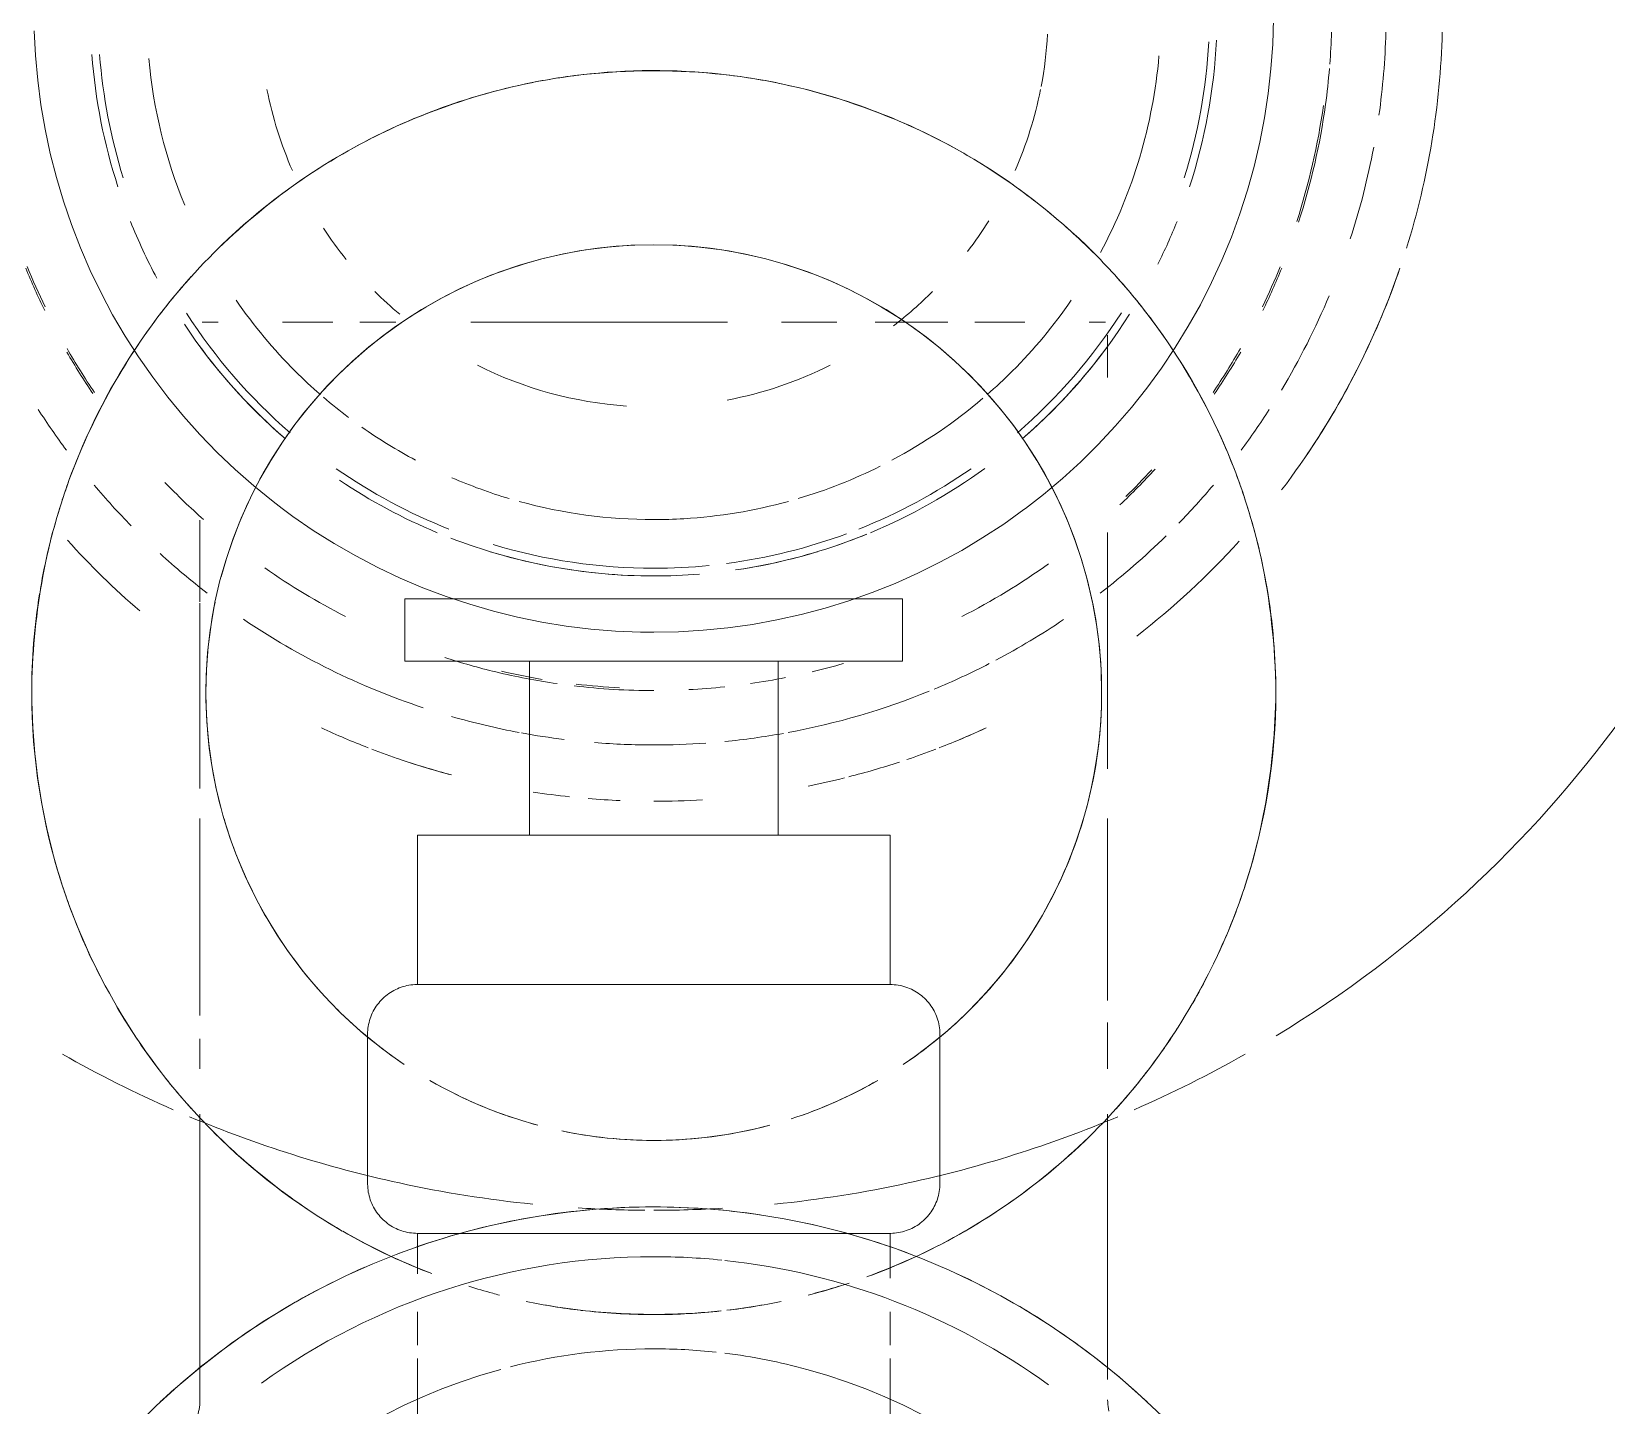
# Model space of a CAD drawing. Header units: millimetres. Extents: x -4000 to 187956, y -58990 to 162485.
# Drawn here: x 79146.8 to 79210.1, y 5643.5 to 5698.8 of the extents above; entities that cross this region are included whole.
import ezdxf

# ---------------------------------------------------------------- set-up
doc = ezdxf.new("R2010")
doc.units = ezdxf.units.MM
doc.layers.add('A-FLOR-PATT', color=8, linetype='Continuous', lineweight=13)
doc.layers.add('P-SANR-FIXT', color=6, linetype='Continuous', lineweight=9)

# ---------------------------------------------------------------- blocks, each defined once
blk = doc.blocks.new('C307 - C307-V849-0_000')
at = {"layer": 'P-SANR-FIXT', "color": 252}
for p, q in [((-9.5, -82.012), (-9.5, -95.913)), ((9.5, -95.913), (9.5, -82.012)), ((-9.5, -96.449), (-9.5, -97.779)), ((9.5, -97.779), (9.5, -96.442)), ((-3.175, -100.937), (-8.227, -100.937)), ((0, -100.937), (-2.087, -100.937)), ((6.822, -100.937), (0, -100.937)), ((8.227, -100.937), (6.822, -100.937)), ((0, -110.937), (-8.227, -110.937)), ((8.227, -110.937), (0, -110.937)), ((-5.646, -116.937), (-8.227, -116.937)), ((0, -116.937), (-5, -116.937)), ((5, -116.937), (0, -116.937)), ((8.227, -116.937), (5.646, -116.937)), ((-5.684, -123.937), (-8.66, -123.937)), ((0, -123.937), (-5, -123.937)), ((5, -123.937), (0, -123.937)), ((8.66, -123.937), (5.684, -123.937)), ((-8.66, -126.437), (0, -126.437)), ((0, -126.437), (8.66, -126.437))]:
    blk.add_line(p, q, dxfattribs=at)
at = {"layer": 'P-SANR-FIXT', "color": 253}
for p, q in [((18.24, -105.726), (18.24, -94.245)), ((-18.24, -95.069), (-18.24, -105.726)), ((0, -100.937), (-2.087, -100.937)), ((6.822, -100.937), (0, -100.937)), ((0.103, -110.937), (0, -110.937)), ((0, -116.937), (-5.646, -116.937)), ((0, -116.937), (-5, -116.937)), ((5.646, -116.937), (0, -116.937)), ((5, -116.937), (0, -116.937)), ((0, -123.937), (-5.684, -123.937)), ((0, -123.937), (-5, -123.937)), ((5, -123.937), (0, -123.937)), ((5.684, -123.937), (0, -123.937))]:
    blk.add_line(p, q, dxfattribs=at)
at = {"layer": 'P-SANR-FIXT', "color": 250}
for p, q in [((-9.5, -99.139), (-9.5, -100.937)), ((9.5, -100.937), (9.5, -99.313)), ((-3.175, -100.937), (-9.5, -100.937)), ((9.5, -100.937), (6.822, -100.937)), ((-11.5, -102.937), (-11.5, -108.937)), ((11.5, -108.937), (11.5, -102.937)), ((-9.5, -110.937), (-9.5, -116.937)), ((0, -110.937), (-9.5, -110.937)), ((9.5, -110.937), (0, -110.937)), ((9.5, -116.937), (9.5, -110.937)), ((0, -116.937), (-9.5, -116.937)), ((-5, -116.937), (-5, -123.937)), ((9.5, -116.937), (0, -116.937)), ((5, -123.937), (5, -116.937)), ((-10, -123.937), (-10, -126.437)), ((0, -123.937), (-10, -123.937)), ((10, -123.937), (0, -123.937)), ((10, -126.437), (10, -123.937)), ((-10, -126.437), (0, -126.437)), ((0, -126.437), (10, -126.437))]:
    blk.add_line(p, q, dxfattribs=at)
at = {"layer": 'P-SANR-FIXT', "color": 254}
for p, q in [((-0.103, -100.937), (0, -100.937)), ((0, -100.937), (0.38, -100.937)), ((0.38, -100.937), (0.759, -100.937)), ((0.759, -100.937), (1.137, -100.937)), ((1.137, -100.937), (1.514, -100.937)), ((1.514, -100.937), (1.887, -100.937)), ((1.887, -100.937), (2.258, -100.937)), ((2.258, -100.937), (2.625, -100.937)), ((2.625, -100.937), (2.988, -100.937)), ((2.988, -100.937), (3.347, -100.937)), ((3.347, -100.937), (3.699, -100.937)), ((3.699, -100.937), (4.046, -100.937)), ((4.046, -100.937), (4.387, -100.937)), ((4.387, -100.937), (4.72, -100.937)), ((4.72, -100.937), (5.046, -100.937)), ((5.133, -100.937), (4.809, -100.937)), ((5.448, -100.937), (5.133, -100.937)), ((5.755, -100.937), (5.448, -100.937)), ((-18.24, -107.554), (-18.24, -109.415)), ((18.24, -108.758), (18.24, -107.554)), ((18.24, -117.61), (18.24, -109.688)), ((-18.24, -110.292), (-18.24, -117.61)), ((18.24, -126.264), (18.24, -118.822)), ((-18.24, -119.612), (-18.24, -127.727)), ((18.24, -127.727), (18.24, -126.317)), ((-18.24, -127.727), (-18.24, -129.104)), ((18.24, -129.598), (18.24, -127.727)), ((-12.375, -128.386), (-13.23, -128.899)), ((12.839, -128.659), (11.975, -128.162)), ((-14.063, -129.444), (-14.874, -130.023)), ((-14.063, -129.444), (-14.874, -130.023)), ((14.934, -130.074), (14.503, -129.753)), ((14.934, -130.074), (14.503, -129.753)), ((-14.939, -130.074), (-15.661, -130.634)), ((-14.939, -130.074), (-15.661, -130.634)), ((16.075, -130.977), (15.301, -130.349)), ((-15.661, -130.634), (-16.422, -131.276)), ((16.823, -131.635), (16.075, -130.977)), ((-16.422, -131.276), (-17.158, -131.947)), ((-16.422, -131.276), (-17.158, -131.947)), ((17.544, -132.322), (16.823, -131.635)), ((-17.158, -131.947), (-17.866, -132.648)), ((-17.866, -132.648), (-18.546, -133.376)), ((-17.866, -132.648), (-18.546, -133.376)), ((18.237, -133.038), (17.544, -132.322)), ((-18.546, -133.376), (-19.196, -134.131)), ((18.9, -133.781), (18.237, -133.038)), ((-19.196, -134.131), (-19.815, -134.912)), ((-19.196, -134.131), (-19.815, -134.912)), ((19.534, -134.549), (18.9, -133.781)), ((19.534, -134.549), (18.9, -133.781)), ((20.136, -135.343), (19.534, -134.549)), ((20.136, -135.343), (19.534, -134.549)), ((-19.815, -134.912), (-20.403, -135.716)), ((-19.815, -134.912), (-20.403, -135.716)), ((20.706, -136.16), (20.136, -135.343)), ((20.706, -136.16), (20.136, -135.343)), ((-20.403, -135.716), (-20.957, -136.543)), ((-20.403, -135.716), (-20.957, -136.543)), ((-20.957, -136.543), (-21.479, -137.392)), ((-20.957, -136.543), (-21.479, -137.392)), ((21.243, -136.999), (20.706, -136.16)), ((21.243, -136.999), (20.706, -136.16)), ((21.746, -137.859), (21.243, -136.999)), ((21.746, -137.859), (21.243, -136.999)), ((-21.479, -137.392), (-21.966, -138.261)), ((-21.479, -137.392), (-21.966, -138.261)), ((-12.897, -137.555), (-14.914, -137.555)), ((-10.359, -137.555), (-11.816, -137.555)), ((-5.131, -137.555), (-7.353, -137.555)), ((0, -137.555), (-2.96, -137.555)), ((7.353, -137.555), (0, -137.555)), ((11.816, -137.555), (10.359, -137.555)), ((14.914, -137.555), (12.897, -137.555)), ((22.214, -138.738), (21.746, -137.859)), ((22.214, -138.738), (21.746, -137.859)), ((-21.966, -138.261), (-22.418, -139.149)), ((-21.966, -138.261), (-22.418, -139.149)), ((-22.418, -139.149), (-22.834, -140.054)), ((-22.418, -139.149), (-22.834, -140.054)), ((22.647, -139.636), (22.214, -138.738)), ((22.647, -139.636), (22.214, -138.738)), ((23.043, -140.55), (22.647, -139.636)), ((23.043, -140.55), (22.647, -139.636)), ((23.725, -142.421), (23.402, -141.479)), ((23.725, -142.421), (23.402, -141.479)), ((-23.555, -141.911), (-23.86, -142.859)), ((-23.555, -141.911), (-23.86, -142.859)), ((-23.86, -142.859), (-24.126, -143.819)), ((-23.86, -142.859), (-24.126, -143.819)), ((24.009, -143.376), (23.725, -142.421)), ((24.009, -143.376), (23.725, -142.421)), ((24.254, -144.341), (24.009, -143.376)), ((24.254, -144.341), (24.009, -143.376)), ((-24.126, -143.819), (-24.354, -144.789)), ((-24.354, -144.789), (-24.543, -145.767)), ((24.461, -145.316), (24.254, -144.341)), ((24.461, -145.316), (24.254, -144.341)), ((24.629, -146.298), (24.461, -145.316)), ((24.629, -146.298), (24.461, -145.316)), ((-24.543, -145.767), (-24.693, -146.752)), ((-24.693, -146.752), (-24.803, -147.742)), ((24.757, -147.286), (24.629, -146.298)), ((24.757, -147.286), (24.629, -146.298)), ((24.846, -148.278), (24.757, -147.286)), ((24.846, -148.278), (24.757, -147.286)), ((-24.803, -147.742), (-24.874, -148.735)), ((-24.874, -148.735), (-24.904, -149.731)), ((24.895, -149.273), (24.846, -148.278)), ((24.895, -149.273), (24.846, -148.278))]:
    blk.add_line(p, q, dxfattribs=at)
at = {"layer": 'P-SANR-FIXT', "color": 50}
for p, q in [((5.673, -100.937), (5.974, -100.937)), ((5.974, -100.937), (6.264, -100.937)), ((-2.982, -125.273), (-3.968, -125.412)), ((-2.982, -125.273), (-3.968, -125.412)), ((-1.99, -125.174), (-2.982, -125.273)), ((-1.99, -125.174), (-2.982, -125.273)), ((-0.996, -125.114), (-1.99, -125.174)), ((-0.996, -125.114), (-1.99, -125.174)), ((0, -125.094), (-0.996, -125.114)), ((0, -125.094), (-0.996, -125.114)), ((0.538, -125.1), (0, -125.094)), ((0.538, -125.1), (0, -125.094)), ((1.533, -125.142), (0.538, -125.1)), ((1.533, -125.142), (0.538, -125.1)), ((2.526, -125.223), (1.533, -125.142)), ((2.526, -125.223), (1.533, -125.142)), ((3.515, -125.344), (2.526, -125.223)), ((3.515, -125.344), (2.526, -125.223)), ((-5.92, -125.808), (-6.883, -126.064)), ((-5.92, -125.808), (-6.883, -126.064)), ((-4.948, -125.591), (-5.92, -125.808)), ((-4.948, -125.591), (-5.92, -125.808)), ((-3.968, -125.412), (-4.948, -125.591)), ((-3.968, -125.412), (-4.948, -125.591)), ((4.498, -125.504), (3.515, -125.344)), ((4.498, -125.504), (3.515, -125.344)), ((5.474, -125.703), (4.498, -125.504)), ((5.474, -125.703), (4.498, -125.504)), ((6.441, -125.942), (5.474, -125.703)), ((6.441, -125.942), (5.474, -125.703)), ((7.398, -126.218), (6.441, -125.942)), ((7.398, -126.218), (6.441, -125.942)), ((-7.834, -126.359), (-8.774, -126.691)), ((-6.883, -126.064), (-7.834, -126.359)), ((-6.883, -126.064), (-7.834, -126.359)), ((8.343, -126.533), (7.398, -126.218)), ((8.343, -126.533), (7.398, -126.218)), ((9.275, -126.886), (8.343, -126.533)), ((-9.699, -127.06), (-10.608, -127.467)), ((-8.774, -126.691), (-9.699, -127.06)), ((10.192, -127.275), (9.275, -126.886)), ((-10.608, -127.467), (-11.501, -127.909)), ((11.092, -127.701), (10.192, -127.275)), ((11.092, -127.701), (10.192, -127.275)), ((11.975, -128.162), (11.092, -127.701)), ((-11.501, -127.909), (-12.375, -128.386)), ((-13.23, -128.899), (-14.063, -129.444)), ((-13.23, -128.899), (-14.063, -129.444)), ((13.682, -129.189), (12.839, -128.659)), ((13.682, -129.189), (12.839, -128.659)), ((14.503, -129.753), (13.682, -129.189)), ((14.503, -129.753), (13.682, -129.189)), ((-14.874, -130.023), (-14.939, -130.074)), ((-14.874, -130.023), (-14.939, -130.074)), ((15.301, -130.349), (14.934, -130.074)), ((15.301, -130.349), (14.934, -130.074)), ((-15.661, -130.634), (-16.422, -131.276)), ((-17.158, -131.947), (-17.866, -132.648)), ((-18.546, -133.376), (-19.196, -134.131)), ((18.9, -133.781), (18.237, -133.038)), ((-18.24, -135.338), (-18.24, -137.033)), ((-17.5, -137.555), (-18.153, -137.555)), ((-12.897, -137.555), (-14.914, -137.555)), ((-10.359, -137.555), (-11.816, -137.555)), ((-8.895, -137.555), (-10.359, -137.555)), ((-8.895, -137.555), (-10.133, -137.555)), ((-5.131, -137.555), (-6.98, -137.555)), ((0, -137.555), (-2.96, -137.555)), ((3.558, -137.555), (0, -137.555)), ((6.98, -137.555), (3.903, -137.555)), ((11.816, -137.555), (10.359, -137.555)), ((14.914, -137.555), (12.897, -137.555)), ((18.153, -137.555), (17.5, -137.555)), ((23.402, -141.479), (23.043, -140.55)), ((23.402, -141.479), (23.043, -140.55)), ((-24.126, -143.819), (-24.354, -144.789))]:
    blk.add_line(p, q, dxfattribs=at)
at = {"layer": 'P-SANR-FIXT', "color": 250, "flags": 128}
for points in [[(0, -102), (1.16, -101.977), (2.318, -101.907), (3.472, -101.791), (4.62, -101.63), (5.761, -101.422), (6.893, -101.169), (8.014, -100.871), (9.122, -100.528), (10.216, -100.141), (11.293, -99.711), (12.352, -99.238), (13.392, -98.723), (14.41, -98.167), (15.404, -97.57), (16.375, -96.935), (17.319, -96.261), (18.235, -95.55), (19.122, -94.802), (19.979, -94.02), (20.803, -93.204)], [(-20.428, -93.584), (-19.588, -94.384), (-18.718, -95.151), (-17.817, -95.881), (-16.888, -96.576), (-15.931, -97.232), (-14.95, -97.85), (-13.944, -98.428), (-12.916, -98.965), (-11.867, -99.461), (-10.8, -99.914), (-9.715, -100.324), (-8.614, -100.691), (-7.5, -101.013), (-6.374, -101.291), (-5.237, -101.523), (-4.092, -101.71), (-2.941, -101.85), (-1.785, -101.945), (-0.626, -101.993), (0, -102)], [(-11.5, -102.937), (-11.498, -102.857), (-11.494, -102.777), (-11.486, -102.698), (-11.474, -102.618), (-11.46, -102.54), (-11.443, -102.462), (-11.422, -102.384), (-11.398, -102.308), (-11.372, -102.233), (-11.342, -102.158), (-11.31, -102.085), (-11.274, -102.014), (-11.236, -101.943), (-11.195, -101.875), (-11.151, -101.808), (-11.104, -101.743), (-11.055, -101.68), (-11.004, -101.618), (-10.95, -101.559), (-10.893, -101.502), (-10.835, -101.448), (-10.774, -101.396), (-10.712, -101.346), (-10.647, -101.299), (-10.581, -101.254), (-10.512, -101.212), (-10.443, -101.173), (-10.371, -101.137), (-10.299, -101.104), (-10.225, -101.073), (-10.15, -101.046), (-10.073, -101.021), (-9.996, -101), (-9.918, -100.981), (-9.84, -100.966), (-9.761, -100.954), (-9.681, -100.945), (-9.602, -100.94), (-9.522, -100.937), (-9.5, -100.937)], [(-9.5, -100.937), (-9.492, -100.937), (-9.47, -100.937), (-9.432, -100.937), (-9.379, -100.937), (-9.311, -100.937), (-9.228, -100.937), (-9.13, -100.937), (-9.018, -100.937), (-8.891, -100.937), (-8.75, -100.937), (-8.595, -100.937), (-8.426, -100.937), (-8.244, -100.937), (-8.049, -100.937), (-7.841, -100.937), (-7.62, -100.937), (-7.387, -100.937)], [(-4.046, -100.937), (-4.387, -100.937), (-4.72, -100.937), (-5.046, -100.937), (-5.364, -100.937), (-5.673, -100.937), (-5.974, -100.937), (-6.264, -100.937), (-6.545, -100.937), (-6.815, -100.937), (-7.074, -100.937), (-7.322, -100.937), (-7.558, -100.937), (-7.782, -100.937), (-7.994, -100.937), (-8.193, -100.937), (-8.379, -100.937), (-8.551, -100.937), (-8.71, -100.937), (-8.854, -100.937), (-8.985, -100.937), (-9.101, -100.937), (-9.203, -100.937), (-9.29, -100.937), (-9.362, -100.937), (-9.419, -100.937), (-9.461, -100.937), (-9.488, -100.937), (-9.499, -100.937)], [(9.5, -100.937), (9.492, -100.937), (9.47, -100.937), (9.432, -100.937), (9.379, -100.937), (9.311, -100.937), (9.228, -100.937), (9.13, -100.937), (9.018, -100.937), (8.891, -100.937), (8.75, -100.937), (8.595, -100.937), (8.426, -100.937), (8.244, -100.937), (8.049, -100.937), (7.841, -100.937), (7.62, -100.937), (7.387, -100.937), (7.142, -100.937), (6.886, -100.937)], [(7.322, -100.937), (7.558, -100.937), (7.782, -100.937), (7.994, -100.937), (8.193, -100.937), (8.379, -100.937), (8.551, -100.937), (8.71, -100.937), (8.854, -100.937), (8.985, -100.937), (9.101, -100.937), (9.203, -100.937), (9.29, -100.937), (9.362, -100.937), (9.419, -100.937), (9.461, -100.937), (9.488, -100.937), (9.499, -100.937)], [(9.5, -100.937), (9.58, -100.939), (9.66, -100.944), (9.739, -100.952), (9.819, -100.963), (9.897, -100.977), (9.975, -100.994), (10.053, -101.015), (10.129, -101.039), (10.205, -101.065), (10.279, -101.095), (10.352, -101.128), (10.424, -101.163), (10.494, -101.201), (10.562, -101.243), (10.629, -101.286), (10.694, -101.333), (10.758, -101.382), (10.819, -101.434), (10.878, -101.487), (10.935, -101.544), (10.989, -101.602), (11.041, -101.663), (11.091, -101.725), (11.138, -101.79), (11.183, -101.857), (11.225, -101.925), (11.264, -101.994), (11.3, -102.066), (11.334, -102.138), (11.364, -102.212), (11.392, -102.288), (11.416, -102.364), (11.437, -102.441), (11.456, -102.519), (11.471, -102.597), (11.483, -102.676), (11.492, -102.756), (11.497, -102.836), (11.5, -102.916), (11.5, -102.937)], [(-9.5, -110.937), (-9.58, -110.936), (-9.66, -110.931), (-9.739, -110.923), (-9.819, -110.912), (-9.897, -110.897), (-9.975, -110.88), (-10.053, -110.859), (-10.129, -110.836), (-10.205, -110.809), (-10.279, -110.779), (-10.352, -110.747), (-10.424, -110.711), (-10.494, -110.673), (-10.562, -110.632), (-10.629, -110.588), (-10.694, -110.541), (-10.758, -110.492), (-10.819, -110.441), (-10.878, -110.387), (-10.935, -110.331), (-10.989, -110.272), (-11.041, -110.211), (-11.091, -110.149), (-11.138, -110.084), (-11.183, -110.018), (-11.225, -109.95), (-11.264, -109.88), (-11.3, -109.808), (-11.334, -109.736), (-11.364, -109.662), (-11.392, -109.587), (-11.416, -109.511), (-11.437, -109.433), (-11.456, -109.356), (-11.471, -109.277), (-11.483, -109.198), (-11.492, -109.118), (-11.497, -109.039), (-11.5, -108.959), (-11.5, -108.937)], [(11.5, -108.937), (11.498, -109.017), (11.494, -109.097), (11.486, -109.177), (11.474, -109.256), (11.46, -109.334), (11.443, -109.413), (11.422, -109.49), (11.398, -109.566), (11.372, -109.642), (11.342, -109.716), (11.31, -109.789), (11.274, -109.861), (11.236, -109.931), (11.195, -110), (11.151, -110.066), (11.104, -110.132), (11.055, -110.195), (11.004, -110.256), (10.95, -110.315), (10.893, -110.372), (10.835, -110.426), (10.774, -110.479), (10.712, -110.528), (10.647, -110.576), (10.581, -110.62), (10.512, -110.662), (10.443, -110.701), (10.371, -110.737), (10.299, -110.771), (10.225, -110.801), (10.15, -110.829), (10.073, -110.853), (9.996, -110.875), (9.918, -110.893), (9.84, -110.908), (9.761, -110.92), (9.681, -110.929), (9.602, -110.935), (9.522, -110.937), (9.5, -110.937)], [(-9.5, -110.937), (-9.492, -110.937), (-9.47, -110.937), (-9.432, -110.937), (-9.379, -110.937), (-9.311, -110.937), (-9.228, -110.937), (-9.13, -110.937), (-9.018, -110.937), (-8.891, -110.937), (-8.75, -110.937), (-8.595, -110.937), (-8.426, -110.937), (-8.244, -110.937), (-8.049, -110.937), (-7.841, -110.937), (-7.62, -110.937), (-7.387, -110.937), (-7.142, -110.937), (-6.886, -110.937), (-6.619, -110.937), (-6.341, -110.937), (-6.053, -110.937), (-5.755, -110.937), (-5.448, -110.937), (-5.133, -110.937), (-4.809, -110.937), (-4.478, -110.937), (-4.139, -110.937), (-3.794, -110.937), (-3.442, -110.937), (-3.086, -110.937), (-2.724, -110.937), (-2.358, -110.937), (-1.988, -110.937), (-1.615, -110.937), (-1.239, -110.937), (-0.861, -110.937), (-0.482, -110.937), (-0.103, -110.937), (0, -110.937)], [(-7.322, -110.937), (-7.558, -110.937), (-7.782, -110.937), (-7.994, -110.937), (-8.193, -110.937), (-8.379, -110.937), (-8.551, -110.937), (-8.71, -110.937), (-8.854, -110.937), (-8.985, -110.937), (-9.101, -110.937), (-9.203, -110.937), (-9.29, -110.937), (-9.362, -110.937), (-9.419, -110.937), (-9.461, -110.937), (-9.488, -110.937), (-9.499, -110.937)], [(0, -110.937), (0.38, -110.937), (0.759, -110.937), (1.137, -110.937), (1.514, -110.937), (1.887, -110.937), (2.258, -110.937), (2.625, -110.937), (2.988, -110.937), (3.347, -110.937), (3.699, -110.937), (4.046, -110.937), (4.387, -110.937), (4.72, -110.937), (5.046, -110.937), (5.364, -110.937), (5.673, -110.937), (5.974, -110.937), (6.264, -110.937), (6.545, -110.937), (6.815, -110.937), (7.074, -110.937), (7.322, -110.937), (7.558, -110.937), (7.782, -110.937), (7.994, -110.937), (8.193, -110.937), (8.379, -110.937), (8.551, -110.937), (8.71, -110.937), (8.854, -110.937), (8.985, -110.937), (9.101, -110.937), (9.203, -110.937), (9.29, -110.937), (9.362, -110.937), (9.419, -110.937), (9.461, -110.937), (9.488, -110.937), (9.499, -110.937)], [(9.5, -110.937), (9.492, -110.937), (9.47, -110.937), (9.432, -110.937), (9.379, -110.937), (9.311, -110.937), (9.228, -110.937), (9.13, -110.937), (9.018, -110.937), (8.891, -110.937), (8.75, -110.937), (8.595, -110.937), (8.426, -110.937), (8.244, -110.937), (8.049, -110.937), (7.841, -110.937), (7.62, -110.937), (7.387, -110.937)]]:
    blk.add_lwpolyline(points, dxfattribs=at)
at = {"layer": 'P-SANR-FIXT', "color": 253, "flags": 128}
for points in [[(18.362, -93.51), (18.335, -93.596), (18.311, -93.683), (18.29, -93.772), (18.273, -93.86), (18.259, -93.95), (18.249, -94.04), (18.243, -94.13), (18.24, -94.221), (18.24, -94.245)], [(-18.24, -94.245), (-18.242, -94.155), (-18.247, -94.064), (-18.256, -93.974), (-18.269, -93.885), (-18.285, -93.795)], [(-3.794, -100.937), (-3.442, -100.937), (-3.086, -100.937), (-2.724, -100.937), (-2.358, -100.937), (-1.988, -100.937), (-1.615, -100.937), (-1.239, -100.937), (-0.861, -100.937), (-0.482, -100.937), (-0.103, -100.937)], [(4.809, -100.937), (4.478, -100.937), (4.139, -100.937), (3.794, -100.937), (3.442, -100.937), (3.086, -100.937), (2.724, -100.937), (2.358, -100.937), (1.988, -100.937), (1.615, -100.937), (1.239, -100.937), (0.861, -100.937), (0.482, -100.937), (0.103, -100.937), (0, -100.937)], [(6.264, -100.937), (6.545, -100.937), (6.815, -100.937)]]:
    blk.add_lwpolyline(points, dxfattribs=at)
at = {"layer": 'P-SANR-FIXT', "color": 252, "flags": 128}
for points in [[(-7.387, -100.937), (-7.142, -100.937), (-6.886, -100.937), (-6.619, -100.937), (-6.341, -100.937), (-6.053, -100.937), (-5.755, -100.937), (-5.448, -100.937), (-5.133, -100.937), (-4.809, -100.937), (-4.478, -100.937), (-4.139, -100.937), (-3.794, -100.937)], [(0, -100.937), (-0.38, -100.937), (-0.759, -100.937), (-1.137, -100.937), (-1.514, -100.937), (-1.887, -100.937), (-2.258, -100.937), (-2.625, -100.937), (-2.988, -100.937), (-3.347, -100.937), (-3.699, -100.937), (-4.046, -100.937)], [(6.886, -100.937), (6.619, -100.937), (6.341, -100.937)], [(6.815, -100.937), (7.074, -100.937), (7.322, -100.937)], [(0, -110.937), (-0.38, -110.937), (-0.759, -110.937), (-1.137, -110.937), (-1.514, -110.937), (-1.887, -110.937), (-2.258, -110.937), (-2.625, -110.937), (-2.988, -110.937), (-3.347, -110.937), (-3.699, -110.937), (-4.046, -110.937), (-4.387, -110.937), (-4.72, -110.937), (-5.046, -110.937), (-5.364, -110.937), (-5.673, -110.937), (-5.974, -110.937), (-6.264, -110.937), (-6.545, -110.937), (-6.815, -110.937), (-7.074, -110.937), (-7.322, -110.937)], [(7.387, -110.937), (7.142, -110.937), (6.886, -110.937), (6.619, -110.937), (6.341, -110.937), (6.053, -110.937), (5.755, -110.937), (5.448, -110.937), (5.133, -110.937), (4.809, -110.937), (4.478, -110.937), (4.139, -110.937), (3.794, -110.937), (3.442, -110.937), (3.086, -110.937), (2.724, -110.937), (2.358, -110.937), (1.988, -110.937), (1.615, -110.937), (1.239, -110.937), (0.861, -110.937), (0.482, -110.937), (0.103, -110.937)]]:
    blk.add_lwpolyline(points, dxfattribs=at)
at = {"layer": 'P-SANR-FIXT', "color": 254, "flags": 128}
for points in [[(5.046, -100.937), (5.364, -100.937), (5.673, -100.937)], [(6.341, -100.937), (6.053, -100.937), (5.755, -100.937)], [(-7.834, -126.359), (-8.774, -126.691), (-9.699, -127.06)], [(10.192, -127.275), (9.275, -126.886), (8.343, -126.533)], [(-9.699, -127.06), (-10.608, -127.467), (-11.501, -127.909), (-12.375, -128.386), (-13.23, -128.899)], [(12.839, -128.659), (11.975, -128.162), (11.092, -127.701)], [(18.237, -133.038), (17.544, -132.322), (16.823, -131.635), (16.075, -130.977), (15.301, -130.349)], [(-22.834, -140.054), (-23.213, -140.975), (-23.555, -141.911)], [(-22.834, -140.054), (-23.213, -140.975), (-23.555, -141.911)], [(-24.354, -144.789), (-24.543, -145.767), (-24.693, -146.752), (-24.803, -147.742), (-24.874, -148.735), (-24.904, -149.731)]]:
    blk.add_lwpolyline(points, dxfattribs=at)
at = {"layer": 'P-SANR-FIXT', "color": 252}
for centre, radius, start, end in [((0, -73), 23.297, 126, 254.68917), ((0, -73), 23.297, 285.31083, 54), ((0, -73), 27, 234, 263.92751), ((0, -73), 27, 270, 305.73246), ((0, -73), 27, 264.1883, 270), ((0, -73), 29, 249.09955, 257.85443), ((0, -73), 29, 270, 290.90045), ((0, -122.671), 18, 109.49384, 120), ((0, -122.671), 18, 60, 70.50612), ((0, -122.671), 25, 138.00529, 143.29654), ((0, -122.671), 25, 36.6761, 41.97683), ((0, -122.671), 25, 156.65596, 161.95315), ((0, -122.671), 25, 18.04427, 23.34576), ((0, -122.671), 25, 189.63009, 197.32057), ((0, -122.671), 25, 342.67943, 350.36987), ((0, -122.671), 18, 195, 345), ((0, -122.671), 25, 203.34404, 216.70346), ((0, -122.671), 25, 323.3239, 336.65424), ((0, -122.671), 25, 225, 239.96305), ((0, -122.671), 25, 300.04262, 315), ((0, -122.671), 25, 240, 258.01703), ((0, -122.671), 25, 281.99318, 300), ((0, -122.671), 25, 263.79414, 276.72028)]:
    blk.add_arc(centre, radius, start, end, dxfattribs=at)
at = {"layer": 'P-SANR-FIXT', "color": 250}
for centre, radius, start, end in [((0, -73), 29, 226.85638, 245.27021), ((0, -73), 29, 293.58912, 313.14362), ((0, -73), 29, 261.52944, 270), ((0, -122.671), 18, 123.85989, 180), ((0, -122.671), 18, 360, 56.14011), ((0, -122.671), 18, 180, 360), ((0, -122.671), 25, 198.04685, 203.34404), ((0, -122.671), 25, 336.65424, 341.95573), ((0, -122.671), 25, 216.70346, 221.99471), ((0, -122.671), 25, 318.02317, 323.3239), ((0, -122.671), 25, 258.01703, 263.29282), ((0, -122.671), 25, 276.72028, 281.99318)]:
    blk.add_arc(centre, radius, start, end, dxfattribs=at)
at = {"layer": 'P-SANR-FIXT', "color": 253}
for centre, radius, start, end in [((0, -73), 23.297, 254.68917, 262.96239), ((0, -73), 23.297, 270, 284.30556), ((0, -73), 23.297, 263.8252, 270), ((0, -122.671), 25, 110.50887, 120), ((0, -122.671), 25, 60, 68.72237), ((0, -122.671), 25, 120.03695, 135), ((0, -122.671), 25, 45, 59.95738), ((0, -150), 48.136, 102.26185, 112.80126), ((0, -150), 48.136, 67.19874, 77.73815), ((0, -122.671), 18, 78.14215, 105), ((0, -122.671), 18, 70.50612, 75), ((0, -150), 48.136, 113.64249, 119.58594), ((0, -150), 48.136, 60.41341, 66.34757), ((0, -122.671), 25, 143.29654, 147.45336), ((0, -122.671), 18, 123.85989, 133.60761), ((0, -122.671), 18, 45, 56.14011), ((0, -122.671), 25, 30, 36.6761), ((0, -150), 48.136, 121.30868, 166.68719), ((0, -122.671), 18, 135, 163.6117), ((0, -122.671), 25, 150, 156.65596), ((0, -122.671), 18, 16.38935, 41.41188), ((0, -122.671), 25, 23.34576, 27.38033), ((0, -122.671), 25, 161.95315, 180), ((0, -122.671), 25, 360, 18.04427), ((0, -122.671), 18, 165, 180), ((0, -122.671), 18, 0, 15), ((0, -122.671), 25, 180, 189.63009), ((0, -122.671), 18, 180, 195), ((0, -122.671), 18, 348.3716, 360), ((0, -122.671), 25, 350.85893, 360)]:
    blk.add_arc(centre, radius, start, end, dxfattribs=at)
at = {"layer": 'P-SANR-FIXT', "color": 254}
for centre, radius, start, end in [((0, -122.671), 25, 96.74787, 101.82531), ((0, -122.671), 25, 90.21454, 96.20586), ((0, -122.671), 25, 83.27972, 89.77164), ((0, -122.671), 25, 78.17469, 83.25213), ((0, -122.671), 25, 105, 108.31268), ((0, -150), 48.136, 90, 93.2959), ((0, -150), 48.136, 86.38119, 89.57857), ((0, -150), 48.136, 95.79093, 102.26185), ((0, -150), 48.136, 77.73815, 84.20907), ((0, -122.671), 18, 90, 105), ((0, -122.671), 18, 78.14215, 90), ((0, -122.671), 18, 107.87558, 120), ((0, -122.671), 18, 60, 75), ((0, -150), 29.434, 100.57941, 112.08526), ((0, -150), 29.434, 73.97609, 79.42059), ((0, -150), 29.434, 55.92224, 71.64679), ((0, -150), 29.434, 112.50647, 117.2613), ((0, -150), 29.434, 117.83601, 124.02985), ((0, -150), 31.698, 127.77357, 137.90956), ((0, -150), 31.698, 127.77357, 137.90956), ((0, -150), 27.248, 117.01717, 125.62244), ((0, -150), 27.248, 54.98176, 62.94991), ((0, -150), 31.698, 41.97977, 49.34201), ((0, -150), 31.698, 41.97977, 49.34201), ((0, -150), 29.434, 127.5574, 134.38776), ((0, -150), 29.434, 47.61184, 52.4426), ((0, -150), 22.642, 98.34658, 112.23754), ((0, -150), 22.642, 90, 94.65395), ((0, -150), 22.642, 68.87477, 90), ((0, -150), 22.642, 112.60994, 126), ((0, -150), 22.642, 56.1111, 67.39006), ((0, -150), 29.434, 135.80527, 139.82734), ((0, -150), 20.377, 93.40527, 105.39247), ((0, -150), 20.377, 74.60753, 90), ((0, -150), 27.248, 43.85986, 48.40262), ((0, -150), 29.434, 40.17266, 44.49214), ((0, -150), 27.248, 133.4417, 137.67503), ((0, -150), 31.698, 142.75034, 161.08763), ((0, -150), 27.17, 134.27852, 137.4504), ((0, -150), 20.377, 106.56395, 116.52403), ((0, -150), 20.377, 66.53913, 73.43605), ((0, -150), 31.698, 145.95466, 161.08763), ((0, -150), 20.377, 118.0161, 130.48369), ((0, -150), 20.377, 54.8437, 61.9839), ((0, -150), 29.434, 143.30667, 147.17804), ((0, -150), 22.642, 130.83469, 147.61727), ((0, -150), 22.642, 33.58211, 49.16531), ((0, -150), 29.434, 32.81929, 36.69333), ((0, -150), 20.377, 49.33312, 52.96917), ((0, -150), 27.248, 145.75965, 149.95939), ((0, -150), 27.17, 145.81186, 150.21472), ((0, -150), 20.377, 131.09996, 135), ((0, -150), 15.849, 100.74907, 116.57305), ((0, -150), 15.849, 100.74907, 116.57305), ((0, -150), 15.849, 63.42695, 86.03396), ((0, -150), 15.849, 63.42695, 86.03396), ((0, -150), 20.377, 45, 48.90004), ((0, -150), 27.17, 29.78901, 34.18814), ((0, -150), 27.248, 30.04468, 34.19611), ((0, -150), 29.434, 148.97286, 157.26139), ((0, -150), 20.377, 135, 145.42763), ((0, -150), 20.377, 34.57237, 45), ((0, -150), 15.849, 127.43166, 135), ((0, -150), 15.849, 127.43166, 135), ((0, -150), 15.849, 45, 49.89098), ((0, -150), 15.849, 45, 49.89098), ((0, -150), 27.248, 153.93491, 157.85154), ((0, -150), 27.17, 154.19634, 157.91649), ((0, -150), 27.17, 22.05966, 25.8), ((0, -150), 27.248, 22.14446, 26.06146), ((0, -150), 22.642, 21.75784, 28.13789), ((0, -150), 22.642, 153.47689, 158.24216), ((0, -150), 20.377, 151.74716, 175.09985), ((0, -150), 15.849, 142.68684, 148.14781), ((0, -150), 15.849, 142.68684, 148.14781), ((0, -150), 15.849, 33.11111, 38.75348), ((0, -150), 15.849, 33.11111, 38.75348), ((0, -150), 31.698, 162.62063, 178.56842), ((0, -150), 31.698, 162.62063, 178.56842), ((0, -150), 29.434, 162, 169.40896), ((0, -150), 27.248, 162, 172.20605), ((0, -150), 27.17, 162, 172.10478), ((0, -150), 20.377, 5.19202, 22.32481), ((0, -150), 22.642, 162, 177.20159), ((0, -150), 22.642, 4.27702, 18), ((0, -150), 15.849, 156.37864, 168.73223), ((0, -150), 15.849, 156.37864, 168.73223), ((0, -150), 15.849, 11.26777, 23.62136), ((0, -150), 15.849, 11.26777, 23.62136), ((0, -150), 29.434, 171.95983, 178.4583), ((0, -150), 27.248, 172.20605, 175.27889), ((0, -150), 15.849, 169.21164, 176.87188), ((0, -150), 15.849, 169.21164, 176.87188), ((0, -150), 27.248, 175.62975, 178.33461)]:
    blk.add_arc(centre, radius, start, end, dxfattribs=at)
at = {"layer": 'P-SANR-FIXT', "color": 50}
for radius, start, end in [(31.698, 90, 93.54635), (31.698, 90, 93.54635), (31.698, 85.22639, 87.54718), (31.698, 85.22639, 87.54718), (31.698, 101.28762, 103.98723), (31.698, 101.28762, 103.98723), (31.698, 81.21297, 83.87417), (31.698, 81.21297, 83.87417), (31.698, 104.31433, 108.1429), (31.698, 104.31433, 108.1429), (31.698, 71.30977, 75.13004), (31.698, 72, 75.13004), (31.698, 108.70333, 110.95289), (31.698, 108.70333, 110.95289), (31.698, 69.04711, 71.29667), (31.698, 69.04711, 71.29667), (31.698, 111.22297, 114.92031), (31.698, 112.3365, 114.92031), (29.434, 95.57034, 100.2085), (29.434, 90, 94.06665), (29.434, 85.36665, 90), (29.434, 79.59589, 82.97623), (31.698, 65.07969, 68.77703), (31.698, 65.07969, 68.77703), (27.248, 92.95697, 96.01725), (27.248, 83.24828, 90), (27.248, 98.19784, 101.2105), (27.17, 83.39638, 87.10789), (27.248, 76.52765, 81.80216), (27.17, 76.99741, 80.49048), (27.248, 103.49922, 106.26001), (27.248, 72.04005, 76.52765), (22.642, 98.34658, 106.88269), (22.642, 98.34658, 106.88269), (22.332, 90, 95.72465), (22.642, 90, 94.65395), (22.642, 90, 94.65395), (22.642, 73.11731, 90), (22.642, 73.11731, 90), (22.332, 73.20555, 90), (22.642, 108, 112.23754), (22.642, 108, 112.23754), (22.332, 97.52211, 110.31259), (22.642, 112.60994, 126), (22.642, 112.60994, 126), (22.642, 56.1111, 67.39006), (22.642, 56.1111, 67.39006), (22.332, 111.6418, 124.83671), (20.377, 90, 93.40527), (22.332, 55.16329, 68.3582), (22.642, 130.83469, 144), (22.642, 130.83469, 144), (22.642, 36, 49.16531), (22.642, 36, 49.16531), (22.332, 130.87962, 147.29785), (22.332, 32.74017, 49.12038), (22.642, 21.75784, 28.13789), (22.642, 21.75784, 28.13789), (22.642, 153.47689, 158.24216), (22.642, 153.47689, 158.24216), (22.642, 162, 177.20159), (22.642, 162, 177.20159), (22.642, 4.27702, 18), (22.642, 4.27702, 18), (22.332, 162.69504, 176.98236), (22.332, 4.33625, 17.30496)]:
    blk.add_arc((0, -150), radius, start, end, dxfattribs=at)
at = {"layer": 'P-SANR-FIXT', "color": 254}
for points in [[(-4.346, -98.052), (-3.878, -97.969), (-3.409, -97.901), (-2.937, -97.846)], [(-7.444, -98.813), (-7.034, -98.684), (-6.62, -98.566), (-6.204, -98.458)]]:
    blk.add_open_spline(points, degree=3, dxfattribs=at)
for points, knots in [([(-2.697, -97.82), (-2.35, -97.784), (-1.095, -97.679), (1.306, -97.653), (3.281, -97.866), (4.347, -98.054)], [0.46576698, 0.46576698, 0.46576698, 0.46576698, 0.47916667, 0.51388889, 0.55555556, 0.55555556, 0.55555556, 0.55555556]), ([(6.194, -98.454), (6.285, -98.478), (6.7, -98.588), (7.115, -98.709), (7.437, -98.81)], [0.57972883, 0.57972883, 0.57972883, 0.57972883, 0.58333333, 0.59612282, 0.59612282, 0.59612282, 0.59612282])]:
    blk.add_open_spline(points, degree=3, knots=knots, dxfattribs=at)
at = {"layer": 'P-SANR-FIXT', "color": 252}
blk.add_open_spline([(-19.145, -106.594), (-18.213, -105.484), (-16.146, -103.436), (-12.581, -100.912), (-9.931, -99.691), (-8.56, -99.192)], degree=3, dxfattribs=at)
blk.add_open_spline([(8.923, -99.326), (9.833, -99.673), (11.561, -100.447), (13.902, -101.836), (16.105, -103.496), (17.851, -105.127), (18.806, -106.19), (19.151, -106.602)], degree=3, knots=[0.6159618, 0.6159618, 0.6159618, 0.6159618, 0.6527778, 0.6875, 0.7222222, 0.7569444, 0.7777778, 0.7777778, 0.7777778, 0.7777778], dxfattribs=at)
at = {"layer": 'P-SANR-FIXT', "color": 250}
blk.add_open_spline([(-25, -122.671), (-24.982, -121.156), (-24.709, -118.208), (-23.619, -114.084), (-21.738, -110.097), (-20.077, -107.705), (-19.145, -106.594)], degree=3, dxfattribs=at)
for points, knots in [([(19.151, -106.602), (19.381, -106.876), (20.724, -108.553), (23.822, -113.66), (24.954, -118.883), (25, -122.671)], [0.7777778, 0.7777778, 0.7777778, 0.7777778, 0.7916667, 0.8611111, 1, 1, 1, 1]), ([(25, -122.671), (24.982, -124.186), (24.708, -127.134), (23.619, -131.257), (21.742, -135.24), (19.255, -138.824), (16.151, -141.901), (12.582, -144.429), (8.609, -146.261), (4.893, -147.279), (1.673, -147.656), (-2.042, -147.697), (-6.476, -147.021), (-10.84, -145.322), (-13.9, -143.508), (-16.1, -141.852), (-18.112, -139.973), (-20.426, -137.277), (-23.824, -131.682), (-24.956, -126.458), (-25, -122.671)], [0, 0, 0, 0, 0.055556, 0.111111, 0.166667, 0.222222, 0.277778, 0.333333, 0.388889, 0.444444, 0.479167, 0.513889, 0.583333, 0.652778, 0.6875, 0.722222, 0.756944, 0.791667, 0.861111, 1, 1, 1, 1])]:
    blk.add_open_spline(points, degree=3, knots=knots, dxfattribs=at)
blk = doc.blocks.new('CMF2_NHAXUONG_A_rvt-1-0_000')
at = {"layer": 'A-FLOR-PATT', "lineweight": 9}
h = blk.add_hatch(dxfattribs=at)
h.set_pattern_fill('FP_26', color=252, style=0, pattern_type=2)
h.set_pattern_definition([(270, (159525.1, 137899.7), (600, 4e-14), []), (0, (159525.1, 137899.7), (0, 600), [])])
h.paths.add_polyline_path([(153350, 499.644), (154799.885, 499.644), (154799.885, 5749.543), (153550, 5749.543), (153550, 4899.284), (153349.786, 4899.284), (153349.988, 751.936)])
h.paths.add_polyline_path([(160850.157, 499.644), (165000.003, 499.645), (165000.003, 999.284), (165499.791, 999.284), (165499.791, 1749.492), (160850.156, 1749.492), (160850.156, 751.936)])
h.paths.add_polyline_path([(161612.4, 692.627), (161106.489, 692.627), (161106.489, 1295.25), (161612.4, 1295.25), (161612.4, 751.936)])
h.paths.add_polyline_path([(162656.18, 692.627), (162150.269, 692.627), (162150.269, 1295.25), (162656.18, 1295.25), (162656.18, 751.936)])
h.paths.add_polyline_path([(164268.709, 692.627), (164268.709, 1295.25), (164774.62, 1295.25), (164774.62, 692.627)])
h.paths.add_polyline_path([(163221.931, 692.627), (163221.931, 1295.25), (163727.842, 1295.25), (163727.842, 692.627)])
h.paths.add_polyline_path([(153537.165, 761.691), (153537.165, 1267.602), (154139.788, 1267.602), (154139.788, 761.691), (153612.161, 761.691)])
h.paths.add_polyline_path([(153537.165, 1846.694), (153537.165, 2352.605), (154139.788, 2352.605), (154139.788, 1846.694), (153612.161, 1846.694)])
h.paths.add_polyline_path([(154139.788, 2871.695), (153537.165, 2871.695), (153537.165, 3377.606), (154139.788, 3377.606), (154139.788, 2941.996)])
h.paths.add_polyline_path([(162682.148, 3699.387), (165499.791, 3699.387), (165499.791, 4949.583), (162649.885, 4949.583), (162649.885, 3699.387)])
h.paths.add_polyline_path([(154139.788, 3896.695), (153537.165, 3896.695), (153537.165, 4402.606), (154139.788, 4402.036), (154139.788, 3964.028)])
h.paths.add_polyline_path([(163957.628, 4154.6), (163821.929, 4154.6), (163821.929, 4757.224), (164327.841, 4757.224), (164327.841, 4154.6), (164099.332, 4154.6)])
h.paths.add_polyline_path([(164771.929, 4154.6), (164771.929, 4757.224), (165277.841, 4757.224), (165277.841, 4154.6), (164949.663, 4154.6)])
h.paths.add_polyline_path([(153895.605, 4921.695), (153737.165, 4921.695), (153737.165, 5427.606), (154339.788, 5427.606), (154339.788, 4921.695), (154179.049, 4921.695)])
h.paths.add_polyline_path([(78549.786, 5349.515), (80774.786, 5349.515), (80774.786, 6362.015), (78549.786, 6362.015), (78549.786, 5424.086)])
h.paths.add_polyline_path([(80974.786, 5349.515), (82224.786, 5349.515), (82224.786, 7249.515), (80974.786, 7249.515), (80974.786, 5424.086)])
h.paths.add_polyline_path([(80587.163, 5565.672), (79984.54, 5565.672), (79984.54, 6071.583), (80587.163, 6071.583), (80587.163, 5716.098)])
h.paths.add_polyline_path([(81335.707, 5565.672), (81163.493, 5565.672), (81163.493, 6071.583), (81766.117, 6071.583), (81766.117, 5565.672), (81619.151, 5565.672)])
h.paths.add_polyline_path([(81163.493, 6528.172), (81163.493, 7034.083), (81766.117, 7034.083), (81766.117, 6528.172), (81619.151, 6528.172)])
h.paths.add_polyline_path([(556.135, 15799.636), (4199.776, 15799.636), (4199.776, 17049.644), (499.788, 17049.644), (499.788, 15799.636)])
h.paths.add_polyline_path([(1621.825, 15990.167), (1621.825, 16592.791), (2127.736, 16592.791), (2127.736, 15990.167), (1689.883, 15990.167)])
h.paths.add_polyline_path([(2681.914, 15990.167), (2546.825, 15990.167), (2546.825, 16592.791), (3052.736, 16592.791), (3052.736, 15990.167), (2823.632, 15990.167)])
h.paths.add_polyline_path([(3673.945, 15990.167), (3471.825, 15990.167), (3471.825, 16592.791), (3977.736, 16592.791), (3977.736, 15990.167), (3815.663, 15990.167)])
h.paths.add_polyline_path([(4199.781, 18499.578), (4199.781, 19749.577), (499.788, 19749.577), (499.788, 18499.578), (3957.38, 18499.578)])
h.paths.add_polyline_path([(2546.825, 18954.693), (2546.825, 19557.317), (3052.736, 19557.317), (3052.736, 18954.693), (2823.632, 18954.693)])
h.paths.add_polyline_path([(1973.318, 18954.693), (1621.825, 18954.693), (1621.825, 19557.317), (2127.736, 19557.317), (2127.736, 18954.693)])
h.paths.add_polyline_path([(1202.736, 18954.693), (696.825, 18954.693), (696.825, 19557.317), (1202.736, 19557.317), (1202.736, 19148.524)])
h.paths.add_polyline_path([(1689.883, 19949.578), (4199.783, 19949.578), (4199.783, 21199.578), (499.788, 21199.578), (499.788, 19949.578), (1123.009, 19949.578)])
h.paths.add_polyline_path([(696.825, 20137.564), (696.825, 20740.188), (1202.736, 20740.188), (1202.736, 20137.564), (839.57, 20137.564)])
h.paths.add_polyline_path([(3471.825, 20137.564), (3471.825, 20740.188), (3977.736, 20740.188), (3977.736, 20137.564), (3673.945, 20137.564)])
h.paths.add_polyline_path([(2127.736, 20137.564), (1621.825, 20137.564), (1621.825, 20740.188), (2127.736, 20740.188), (2127.736, 20170.556)])
h.paths.add_polyline_path([(3052.736, 20137.564), (2546.825, 20137.564), (2546.825, 20740.188), (3052.736, 20740.188), (3052.736, 20170.556)])
h.paths.add_polyline_path([(163249.036, 76099.642), (165500.212, 76099.642), (165500.212, 77349.642), (161850.214, 77349.642), (161850.214, 76099.642), (162682.148, 76099.642)])
h.paths.add_polyline_path([(1689.883, 76099.642), (4149.786, 76099.642), (4149.786, 77349.642), (499.788, 77349.642), (499.788, 76099.642), (1123.009, 76099.642)])
h.paths.add_polyline_path([(2590.581, 76552.257), (2590.581, 77154.88), (3096.493, 77154.88), (3096.493, 76552.257), (2681.914, 76552.257)])
h.paths.add_polyline_path([(1831.601, 76552.257), (1653.082, 76552.257), (1653.082, 77154.88), (2158.993, 77154.88), (2158.993, 76552.257), (1973.318, 76552.257)])
h.paths.add_polyline_path([(715.582, 76552.257), (715.582, 77154.88), (1221.493, 77154.88), (1221.493, 76552.257), (839.57, 76552.257)])
h.paths.add_polyline_path([(3815.663, 76552.257), (3528.081, 76552.257), (3528.081, 77154.88), (4033.992, 77154.88), (4033.992, 76552.257), (3957.38, 76552.257)])
h.paths.add_polyline_path([(163957.628, 76557.26), (163881.007, 76557.26), (163881.007, 77159.883), (164386.918, 77159.883), (164386.918, 76557.26), (164099.332, 76557.26)])
h.paths.add_polyline_path([(165091.385, 76557.26), (164797.257, 76557.26), (164797.257, 77159.883), (165303.168, 77159.883), (165303.168, 76557.26), (165233.107, 76557.26)])
h.paths.add_polyline_path([(162257.001, 76557.26), (162047.258, 76557.26), (162047.258, 77159.883), (162553.169, 77159.883), (162553.169, 76557.26), (162398.705, 76557.26)])
h.paths.add_polyline_path([(162968.508, 76557.26), (162968.508, 77159.883), (163474.419, 77159.883), (163474.419, 76557.26), (163107.314, 76557.26)])
h.paths.add_polyline_path([(499.788, 77549.642), (4149.786, 77549.642), (4149.786, 78799.686), (499.788, 78799.686), (499.788, 77842.408)])
h.paths.add_polyline_path([(165500.212, 77549.642), (165500.212, 78799.642), (161850.214, 78799.642), (161850.214, 77549.642), (164949.663, 77549.642)])
h.paths.add_polyline_path([(715.582, 77737.628), (715.582, 78340.251), (1221.493, 78340.251), (1221.493, 77737.628), (839.57, 77737.628)])
h.paths.add_polyline_path([(1653.082, 77737.628), (1653.082, 78340.251), (2158.993, 78340.251), (2158.993, 77737.628), (1689.883, 77737.628)])
h.paths.add_polyline_path([(2590.581, 77737.628), (2590.581, 78340.251), (3096.493, 78340.251), (3096.493, 77737.628), (2681.914, 77737.628)])
h.paths.add_polyline_path([(165233.107, 77742.625), (164778.507, 77742.625), (164778.507, 78345.248), (165284.418, 78345.248), (165284.418, 77742.625)])
h.paths.add_polyline_path([(162903.508, 77742.625), (162903.508, 78345.248), (163409.419, 78345.248), (163409.419, 77742.625), (162965.592, 77742.625)])
h.paths.add_polyline_path([(164346.918, 77742.625), (163841.007, 77742.625), (163841.007, 78345.248), (164346.918, 78345.248), (164346.918, 77842.408)])
h.paths.add_polyline_path([(161850.214, 80349.642), (165500.212, 80349.642), (165499.791, 81099.197), (165000.003, 81099.197), (165000.003, 81599.642), (161850.214, 81599.642), (161850.214, 80762.506)])
h.paths.add_polyline_path([(4149.786, 80349.642), (4149.786, 81599.555), (1000, 81599.555), (1000, 81099.197), (499.788, 81099.197), (500, 80350.399), (3957.38, 80349.682)])
h.paths.add_polyline_path([(163107.314, 80794.775), (162972.258, 80794.775), (162972.258, 81397.398), (163478.169, 81397.398), (163478.169, 80794.775), (163249.036, 80794.775)])
h.paths.add_polyline_path([(164398.169, 80794.775), (163892.258, 80794.775), (163892.258, 81397.398), (164398.169, 81397.398), (164398.169, 81054.518)])
h.paths.add_polyline_path([(162556.919, 80806.898), (162051.008, 80806.898), (162051.008, 81409.521), (162556.919, 81409.521), (162556.919, 80908.512)])
h.paths.add_polyline_path([(2965.349, 80820.028), (2515.581, 80820.028), (2515.581, 81422.651), (3021.493, 81422.651), (3021.493, 80820.028)])
h.paths.add_polyline_path([(1973.318, 80820.028), (1595.581, 80820.028), (1595.581, 81422.651), (2101.493, 81422.651), (2101.493, 80820.028)])
h.paths.add_polyline_path([(3448.081, 80820.028), (3448.081, 81422.651), (3953.992, 81422.651), (3953.992, 80820.028), (3532.223, 80820.028)])
h.paths.add_polyline_path([(85450, 134849.411), (87449.998, 134849.411), (87449.998, 135849.411), (85450, 135849.411), (85450, 135076.243)])
h.paths.add_polyline_path([(83319.778, 134849.411), (85250, 134849.411), (85250, 135849.411), (83250, 135849.411), (83250, 134849.411)])
h.paths.add_polyline_path([(85020.387, 135046.454), (84644.324, 135046.454), (84644.324, 135552.365), (85246.947, 135552.365), (85246.947, 135046.454)])
h.paths.add_polyline_path([(85862.193, 135048.954), (85862.193, 135554.865), (86464.817, 135554.865), (86464.817, 135048.954), (86154.144, 135048.954)])
h.paths.add_polyline_path([(11893.619, 135099.653), (12449.788, 135099.653), (12449.788, 140699.642), (11199.682, 140699.642), (11199.682, 135099.653), (11326.749, 135099.653)])
h.paths.add_polyline_path([(153549.788, 135099.754), (154799.685, 135099.754), (154799.685, 140699.638), (153549.788, 140699.638), (153549.788, 136244.28)])
h.paths.add_polyline_path([(11659.54, 135313.724), (11659.54, 135819.635), (12262.163, 135819.635), (12262.163, 135313.724), (11893.619, 135313.724)])
h.paths.add_polyline_path([(153895.605, 135313.724), (153742.069, 135313.724), (153742.069, 135819.635), (154344.693, 135819.635), (154344.693, 135313.724), (154037.327, 135313.724)])
h.paths.add_polyline_path([(163815.906, 135999.543), (165500.119, 135999.543), (165500.119, 137249.817), (162649.789, 137249.817), (162649.789, 135999.543)])
h.paths.add_polyline_path([(2823.632, 135999.543), (3349.787, 135999.543), (3349.787, 137249.81), (499.883, 137249.81), (499.883, 135999.543), (1689.883, 135999.543)])
h.paths.add_polyline_path([(1671.833, 136187.791), (1671.833, 136790.415), (2177.744, 136790.415), (2177.744, 136187.791), (1689.883, 136187.791)])
h.paths.add_polyline_path([(721.833, 136187.791), (721.833, 136790.415), (1227.744, 136790.415), (1227.744, 136187.791)])
h.paths.add_polyline_path([(164771.832, 136192.962), (164771.832, 136795.585), (165277.743, 136795.585), (165277.743, 136192.962), (164949.663, 136192.962)])
h.paths.add_polyline_path([(163821.832, 136192.962), (163821.832, 136795.585), (164327.743, 136795.585), (164327.743, 136192.962)])
h.paths.add_polyline_path([(12177.054, 136247.056), (11659.54, 136247.056), (11659.54, 136752.967), (12262.163, 136752.967), (12262.163, 136247.056)])
h.paths.add_polyline_path([(154037.327, 136247.056), (153742.069, 136247.056), (153742.069, 136752.967), (154344.693, 136752.967), (154344.693, 136247.056), (154179.049, 136247.056)])
h.paths.add_polyline_path([(12177.054, 137180.387), (11659.54, 137180.387), (11659.54, 137686.298), (12262.163, 137686.298), (12262.163, 137180.387)])
h.paths.add_polyline_path([(154179.049, 137180.387), (153742.069, 137180.387), (153742.069, 137686.298), (154344.693, 137686.298), (154344.693, 137180.387)])
h.paths.add_polyline_path([(12262.163, 138113.719), (11659.54, 138113.719), (11659.54, 138619.63), (12262.163, 138619.63), (12262.163, 138288.344)])
h.paths.add_polyline_path([(154344.693, 138113.719), (153742.069, 138113.719), (153742.069, 138619.63), (154344.693, 138619.63), (154344.693, 138142.338)])
h.paths.add_polyline_path([(12262.163, 139047.051), (11659.54, 139047.051), (11659.54, 139552.962), (12262.163, 139552.962), (12262.163, 139164.374)])
h.paths.add_polyline_path([(154179.049, 139047.051), (153742.069, 139047.051), (153742.069, 139552.962), (154344.693, 139552.962), (154344.693, 139047.051)])
h.paths.add_polyline_path([(165500.372, 139449.497), (165500.372, 140699.661), (161049.789, 140699.661), (161049.789, 139449.497), (164949.663, 139449.497)])
h.paths.add_polyline_path([(499.788, 139449.734), (4949.787, 139449.738), (4949.787, 139699.284), (4900, 139699.284), (4900, 140699.642), (1000, 140699.642), (1000, 140199.284), (499.788, 140199.284)])
h.paths.add_polyline_path([(161690.131, 139909.757), (161331.632, 139909.757), (161331.632, 140512.381), (161837.543, 140512.381), (161837.543, 139909.757), (161831.853, 139909.757)])
h.paths.add_polyline_path([(163390.758, 139909.757), (163287.884, 139909.757), (163287.884, 140512.381), (163793.795, 140512.381), (163793.795, 139909.757), (163532.48, 139909.757)])
h.paths.add_polyline_path([(162812.745, 139909.757), (162306.834, 139909.757), (162306.834, 140512.381), (162812.745, 140512.381), (162812.745, 140040.404)])
h.paths.add_polyline_path([(164777.522, 139909.757), (164271.611, 139909.757), (164271.611, 140512.381), (164777.522, 140512.381), (164777.522, 140040.404)])
h.paths.add_polyline_path([(1727.965, 139915.757), (1222.054, 139915.757), (1222.054, 140518.381), (1727.965, 140518.381), (1727.965, 140040.404)])
h.paths.add_polyline_path([(3181.831, 139915.757), (3181.831, 140518.381), (3687.742, 140518.381), (3687.742, 139915.757), (3248.789, 139915.757)])
h.paths.add_polyline_path([(2398.475, 139915.757), (2171.831, 139915.757), (2171.831, 140518.381), (2677.742, 140518.381), (2677.742, 139915.757), (2540.197, 139915.757)])
h.paths.add_polyline_path([(4171.831, 139915.757), (4171.831, 140518.381), (4677.742, 140518.381), (4677.742, 139915.757), (4240.815, 139915.757)])
h.paths.add_polyline_path([(12262.163, 139980.382), (11659.54, 139980.382), (11659.54, 140486.294), (12262.163, 140486.294), (12262.163, 140040.404)])
h.paths.add_polyline_path([(154344.693, 139980.382), (153742.069, 139980.382), (153742.069, 140486.294), (154344.693, 140486.294), (154344.693, 140040.404)])
at = {"layer": 'P-SANR-FIXT', "color": 250, "lineweight": 9, "rotation": 180}
blk.add_blockref('C307 - C307-V849-0_000', (79171.82, 5549.515), dxfattribs=at)

msp = doc.modelspace()

# ---------------------------------------------------------------- block references
at = {"lineweight": 5}
msp.add_blockref('CMF2_NHAXUONG_A_rvt-1-0_000', (0, 0), dxfattribs=at)

doc.saveas('drawing.dxf')
